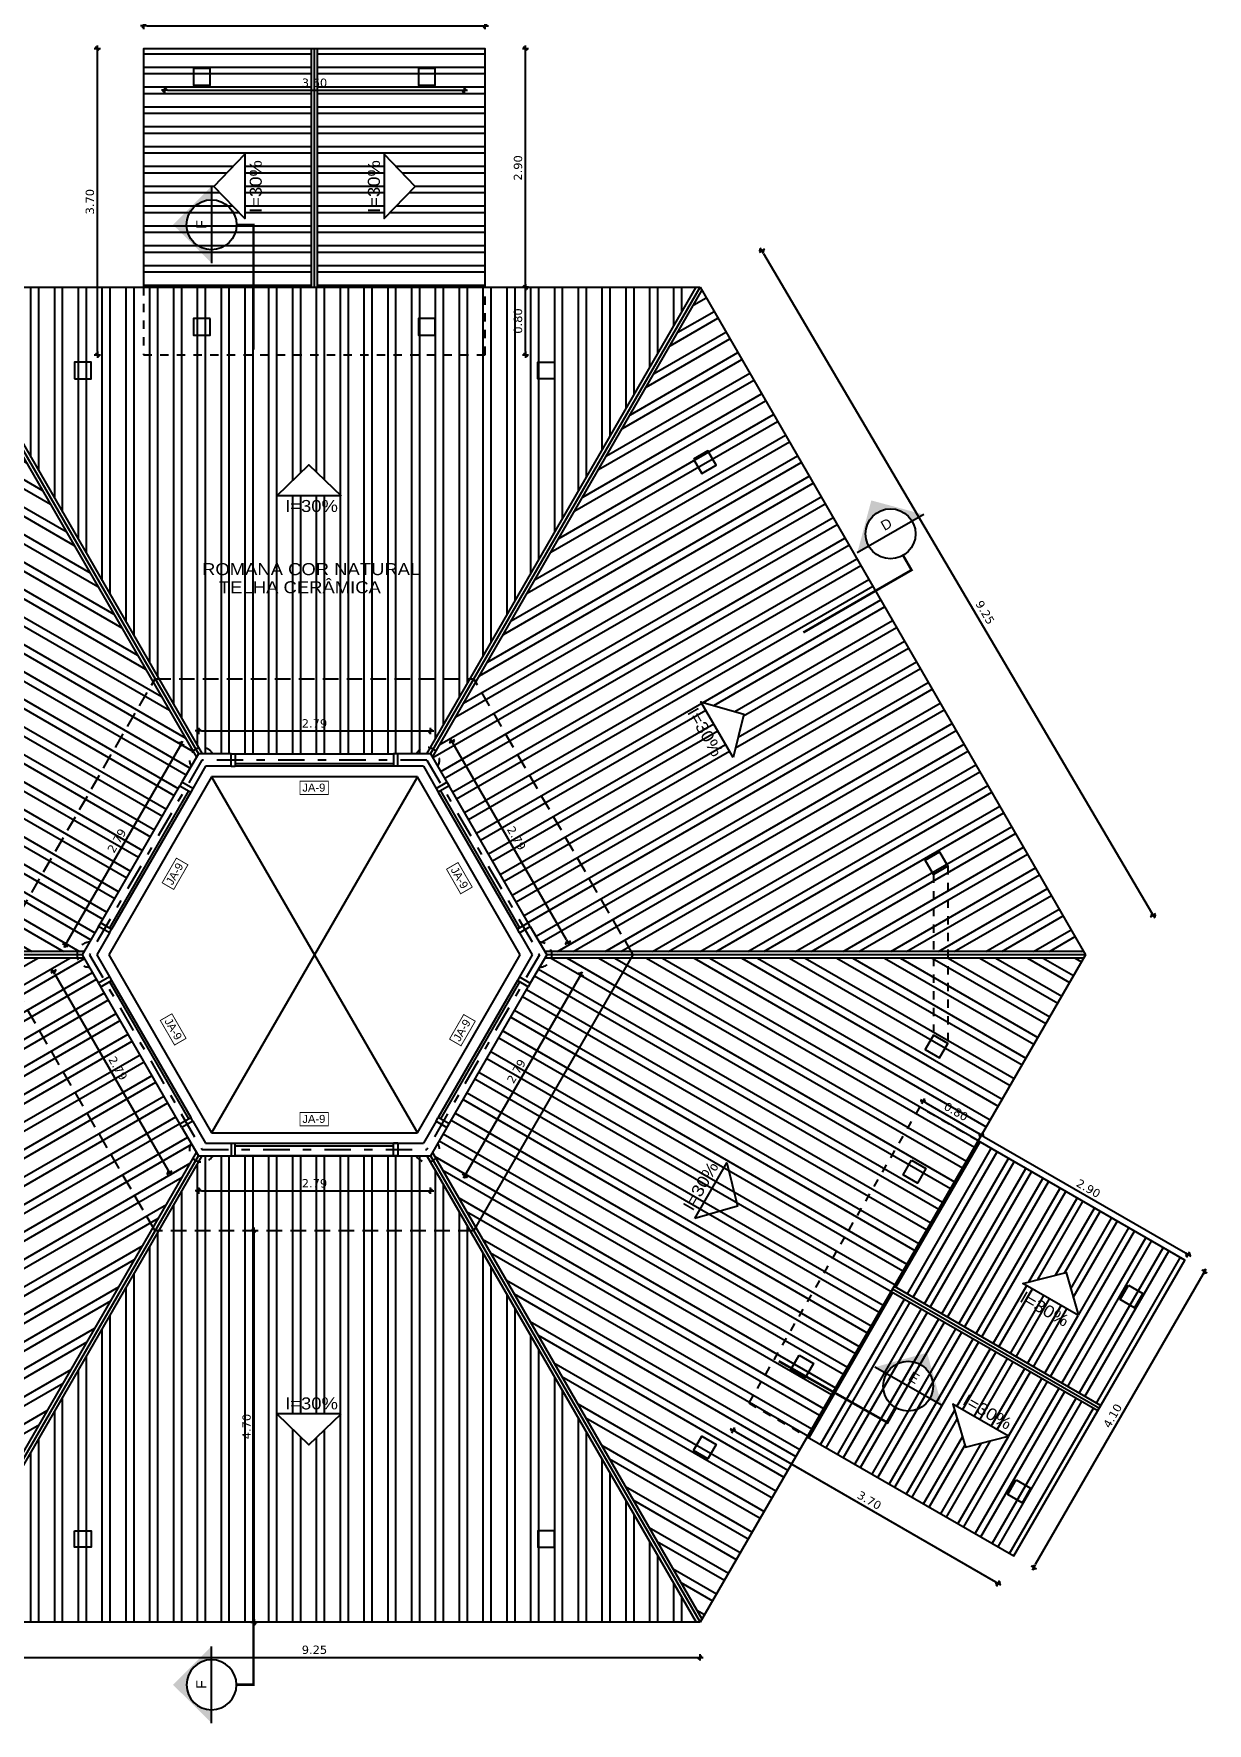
# Model space of a CAD drawing. Extents: x -81 to 144, y 107 to 212.
# Drawn here: x 9.61 to 23.69, y 121.24 to 141.52 of the extents above; entities that cross this region are included whole.
import ezdxf

# ---------------------------------------------------------------- set-up
doc = ezdxf.new("R2010")
doc.units = 0
doc.header["$LTSCALE"] = 0.005
doc.header["$PDMODE"] = 3
doc.linetypes.add('DASHDOT', pattern=[25.4, 12.7, -6.35, 0, -6.35])
doc.linetypes.add('TRACEJADO_G', pattern=[0.375, 0.25, -0.125])
doc.layers.get('0').update_dxf_attribs({"linetype": 'CONTINUOUS'})
doc.layers.get('DEFPOINTS').update_dxf_attribs({"linetype": 'CONTINUOUS'})
for name, color, linetype in [('01', 1, 'CONTINUOUS'), ('02', 2, 'CONTINUOUS'), ('A-COB', 3, 'CONTINUOUS'), ('A-CONST', 2, 'DASHDOT'), ('A-COTAS', 1, 'CONTINUOUS'), ('A-EQUIP', 7, 'CONTINUOUS'), ('A-JANEL', 3, 'CONTINUOUS'), ('A-PAREDE', 5, 'CONTINUOUS'), ('A-PILAR', 6, 'CONTINUOUS'), ('A-PILAR_EIXO', 5, 'DASHDOT'), ('A-PISOS-CTEL', 2, 'TRACEJADO_G'), ('A-PISOS-NIVEL', 1, 'CONTINUOUS'), ('A-REVESTIMENTO', 8, 'CONTINUOUS'), ('ARQ-CTA-1_075', 1, 'CONTINUOUS'), ('ARQ-SMB-1_100', 1, 'CONTINUOUS'), ('ARQ-TXT-1_075', 2, 'CONTINUOUS'), ('ARQ-TXT-1_100', 2, 'CONTINUOUS')]:
    doc.layers.add(name, color=color, linetype=linetype)
doc.styles.add('ESC-50-A20', font='arial.ttf', dxfattribs={"height": 0.1})
doc.styles.add('FNDE Text Cota 0075', font='verdana.ttf', dxfattribs={"height": 0.1})
doc.dimstyles.new('FNDE 1-075', dxfattribs={"dimscale": 2.5, "dimtxt": 0.1, "dimasz": 0.015, "dimexe": 0.15, "dimexo": 0.15, "dimgap": 0.015, "dimtad": 1, "dimzin": 4, "dimdsep": 46, "dimtxsty": 'FNDE Text Cota 0075', "dimblk": 'tic', "dimcen": 0.025, "dimdle": 0.15, "dimse1": 1, "dimse2": 1, "dimclrd": 251, "dimclre": 251, "dimclrt": 256, "dimaunit": 1, "dimadec": 3, "dimazin": 0, "dimtfac": 1, "dimtix": 1, "dimtmove": 2, "dimatfit": 3, "dimldrblk": 'DOTSMALL', "dimfxl": 0.15, "dimtvp": 1, "dimtolj": 1, "dimtzin": 0, "dimarcsym": 0})
pattern_1 = [(90, (79.01168, -111.31654), (-0.28575, 6e-17), []), (90, (79.10693, -111.2213), (-0.28575, 6e-17), [])]
pattern_2 = [(210, (79.01168, -111.31654), (0.142875, -0.24746676), []), (210, (78.88157, -111.28168), (0.142875, -0.24746676), [])]
pattern_3 = [(150, (84.715, 34.55552), (-0.142875, -0.24746676), []), (150, (84.68013, 34.68563), (-0.142875, -0.24746676), [])]

# ---------------------------------------------------------------- blocks, each defined once
blk = doc.blocks.new('tic')
at = {"color": 251}
for p, q in [((-1, 0), (1, 0)), ((0, -1), (0, 1))]:
    blk.add_line(p, q, dxfattribs=at)
blk.add_line((-0.6, -0.6), (0.6, 0.6))
blk = doc.blocks.new('*D16')
at = {"layer": 'ARQ-CTA-1_075', "color": 251, "linetype": 'Continuous', "lineweight": -2, "transparency": 16777216}
blk.add_line((11.623, 133.152), (14.334, 133.152), dxfattribs=at)
at = {"layer": 'DEFPOINTS', "color": 0, "linetype": 'Continuous', "transparency": 16777216}
for p in [(14.372, 133.152), (11.585, 132.878), (14.372, 132.878)]:
    blk.add_point(p, dxfattribs=at)
at = {"layer": 'ARQ-CTA-1_075', "color": 251, "linetype": 'Continuous', "lineweight": -2, "transparency": 16777216, "xscale": 0.0375, "yscale": 0.0375, "zscale": 0.0375, "rotation": 180}
blk.add_blockref('tic', (11.585, 133.152), dxfattribs=at)
at = {"layer": 'ARQ-CTA-1_075', "color": 251, "linetype": 'Continuous', "lineweight": -2, "transparency": 16777216, "xscale": 0.0375, "yscale": 0.0375, "zscale": 0.0375}
blk.add_blockref('tic', (14.372, 133.152), dxfattribs=at)
at = {"layer": 'ARQ-CTA-1_075', "linetype": 'Continuous', "transparency": 16777216, "insert": (12.978, 133.242), "char_height": 0.1, "attachment_point": 5, "style": 'FNDE Text Cota 0075'}
blk.add_mtext('\\A1;2.79', dxfattribs=at)
blk = doc.blocks.new('_DotSmall')
at = {"color": 0, "linetype": 'ByBlock', "const_width": 0.5}
blk.add_lwpolyline([(-0.0625, 0, 1), (0.0625, 0, 1)], format="xyb", close=True, dxfattribs=at)
blk = doc.blocks.new('*D17')
at = {"layer": 'ARQ-CTA-1_075', "color": 251, "linetype": 'Continuous', "lineweight": -2, "transparency": 16777216}
blk.add_line((11.361, 132.964), (10.006, 130.615), dxfattribs=at)
at = {"layer": 'DEFPOINTS', "color": 0, "linetype": 'Continuous', "transparency": 16777216}
for p in [(11.585, 132.878), (9.987, 130.583), (10.192, 130.465)]:
    blk.add_point(p, dxfattribs=at)
at = {"layer": 'ARQ-CTA-1_075', "color": 251, "linetype": 'Continuous', "lineweight": -2, "transparency": 16777216, "xscale": 0.0375, "yscale": 0.0375, "zscale": 0.0375}
for p, rotation in [((11.38, 132.996), 60.00000000000043), ((9.987, 130.583), 240.0000000000005)]:
    blk.add_blockref('tic', p, dxfattribs=dict(at, rotation=rotation))
at = {"layer": 'ARQ-CTA-1_075', "linetype": 'Continuous', "transparency": 16777216, "insert": (10.606, 131.834), "char_height": 0.1, "attachment_point": 5, "rotation": 60, "style": 'FNDE Text Cota 0075'}
blk.add_mtext('\\A1;2.79', dxfattribs=at)
blk = doc.blocks.new('*D18')
at = {"layer": 'ARQ-CTA-1_075', "color": 251, "linetype": 'Continuous', "lineweight": -2, "transparency": 16777216}
blk.add_line((9.863, 130.232), (11.219, 127.883), dxfattribs=at)
at = {"layer": 'DEFPOINTS', "color": 0, "linetype": 'Continuous', "transparency": 16777216}
for p in [(10.192, 130.465), (11.585, 128.051), (11.238, 127.851)]:
    blk.add_point(p, dxfattribs=at)
at = {"layer": 'ARQ-CTA-1_075', "color": 251, "linetype": 'Continuous', "lineweight": -2, "transparency": 16777216, "xscale": 0.0375, "yscale": 0.0375, "zscale": 0.0375}
for p, rotation in [((9.845, 130.264), 119.9999999999997), ((11.238, 127.851), 299.9999999999997)]:
    blk.add_blockref('tic', p, dxfattribs=dict(at, rotation=rotation))
at = {"layer": 'ARQ-CTA-1_075', "linetype": 'Continuous', "transparency": 16777216, "insert": (10.619, 129.102), "char_height": 0.1, "attachment_point": 5, "rotation": 300, "style": 'FNDE Text Cota 0075'}
blk.add_mtext('\\A1;2.79', dxfattribs=at)
blk = doc.blocks.new('*D19')
at = {"layer": 'ARQ-CTA-1_075', "color": 251, "linetype": 'Continuous', "lineweight": -2, "transparency": 16777216}
blk.add_line((11.623, 127.631), (14.334, 127.631), dxfattribs=at)
at = {"layer": 'DEFPOINTS', "color": 0, "linetype": 'Continuous', "transparency": 16777216}
for p in [(11.585, 128.051), (14.372, 128.051), (14.372, 127.631)]:
    blk.add_point(p, dxfattribs=at)
at = {"layer": 'ARQ-CTA-1_075', "color": 251, "linetype": 'Continuous', "lineweight": -2, "transparency": 16777216, "xscale": 0.0375, "yscale": 0.0375, "zscale": 0.0375, "rotation": 180}
blk.add_blockref('tic', (11.585, 127.631), dxfattribs=at)
at = {"layer": 'ARQ-CTA-1_075', "color": 251, "linetype": 'Continuous', "lineweight": -2, "transparency": 16777216, "xscale": 0.0375, "yscale": 0.0375, "zscale": 0.0375}
blk.add_blockref('tic', (14.372, 127.631), dxfattribs=at)
at = {"layer": 'ARQ-CTA-1_075', "linetype": 'Continuous', "transparency": 16777216, "insert": (12.978, 127.72), "char_height": 0.1, "attachment_point": 5, "style": 'FNDE Text Cota 0075'}
blk.add_mtext('\\A1;2.79', dxfattribs=at)
blk = doc.blocks.new('*D20')
at = {"layer": 'ARQ-CTA-1_075', "color": 251, "linetype": 'Continuous', "lineweight": -2, "transparency": 16777216}
blk.add_line((14.801, 127.847), (16.157, 130.195), dxfattribs=at)
at = {"layer": 'DEFPOINTS', "color": 0, "linetype": 'Continuous', "transparency": 16777216}
for p in [(15.765, 130.465), (16.176, 130.227), (14.372, 128.051)]:
    blk.add_point(p, dxfattribs=at)
at = {"layer": 'ARQ-CTA-1_075', "color": 251, "linetype": 'Continuous', "lineweight": -2, "transparency": 16777216, "xscale": 0.0375, "yscale": 0.0375, "zscale": 0.0375}
for p, rotation in [((16.176, 130.227), 60.00000000000087), ((14.782, 127.814), 240.0000000000009)]:
    blk.add_blockref('tic', p, dxfattribs=dict(at, rotation=rotation))
at = {"layer": 'ARQ-CTA-1_075', "linetype": 'Continuous', "transparency": 16777216, "insert": (15.401, 129.066), "char_height": 0.1, "attachment_point": 5, "rotation": 60, "style": 'FNDE Text Cota 0075'}
blk.add_mtext('\\A1;2.79', dxfattribs=at)
blk = doc.blocks.new('*D21')
at = {"layer": 'ARQ-CTA-1_075', "color": 251, "linetype": 'Continuous', "lineweight": -2, "transparency": 16777216}
blk.add_line((16.003, 130.645), (14.647, 132.993), dxfattribs=at)
at = {"layer": 'DEFPOINTS', "color": 0, "linetype": 'Continuous', "transparency": 16777216}
for p in [(14.372, 132.878), (14.628, 133.026), (15.765, 130.465)]:
    blk.add_point(p, dxfattribs=at)
at = {"layer": 'ARQ-CTA-1_075', "color": 251, "linetype": 'Continuous', "lineweight": -2, "transparency": 16777216, "xscale": 0.0375, "yscale": 0.0375, "zscale": 0.0375}
for p, rotation in [((14.628, 133.026), 120), ((16.021, 130.612), 300.0000000000001)]:
    blk.add_blockref('tic', p, dxfattribs=dict(at, rotation=rotation))
at = {"layer": 'ARQ-CTA-1_075', "linetype": 'Continuous', "transparency": 16777216, "insert": (15.402, 131.864), "char_height": 0.1, "attachment_point": 5, "rotation": 300, "style": 'FNDE Text Cota 0075'}
blk.add_mtext('\\A1;2.79', dxfattribs=at)
blk = doc.blocks.new('*D59')
at = {"layer": 'ARQ-CTA-1_075', "color": 251, "linetype": 'Continuous', "lineweight": -2, "transparency": 16777216}
blk.add_line((18.366, 138.883), (23.024, 130.973), dxfattribs=at)
at = {"layer": 'DEFPOINTS', "color": 0, "linetype": 'Continuous', "transparency": 16777216}
for p in [(17.606, 138.479), (23.043, 130.941), (22.302, 130.505)]:
    blk.add_point(p, dxfattribs=at)
at = {"layer": 'ARQ-CTA-1_075', "color": 251, "linetype": 'Continuous', "lineweight": -2, "transparency": 16777216, "xscale": 0.0375, "yscale": 0.0375, "zscale": 0.0375}
for p, rotation in [((18.347, 138.916), 120.4952670460356), ((23.043, 130.941), 300.4952670460356)]:
    blk.add_blockref('tic', p, dxfattribs=dict(at, rotation=rotation))
at = {"layer": 'ARQ-CTA-1_075', "linetype": 'Continuous', "transparency": 16777216, "insert": (21.026, 134.575), "char_height": 0.1, "attachment_point": 5, "rotation": 300.4953, "style": 'FNDE Text Cota 0075'}
blk.add_mtext('\\A1;9.25', dxfattribs=at)
blk = doc.blocks.new('*D60')
at = {"layer": 'ARQ-CTA-1_075', "color": 251, "linetype": 'Continuous', "lineweight": -2, "transparency": 16777216}
blk.add_line((12.253, 122.487), (12.253, 127.114), dxfattribs=at)
at = {"layer": 'DEFPOINTS', "color": 0, "linetype": 'Continuous', "transparency": 16777216}
for p in [(12.253, 127.151), (12.978, 127.151), (12.978, 122.45)]:
    blk.add_point(p, dxfattribs=at)
at = {"layer": 'ARQ-CTA-1_075', "color": 251, "linetype": 'Continuous', "lineweight": -2, "transparency": 16777216, "xscale": 0.0375, "yscale": 0.0375, "zscale": 0.0375}
for p, rotation in [((12.253, 127.151), 90), ((12.253, 122.45), 270)]:
    blk.add_blockref('tic', p, dxfattribs=dict(at, rotation=rotation))
at = {"layer": 'ARQ-CTA-1_075', "linetype": 'Continuous', "transparency": 16777216, "insert": (12.164, 124.8), "char_height": 0.1, "attachment_point": 5, "rotation": 90, "style": 'FNDE Text Cota 0075'}
blk.add_mtext('\\A1;4.70', dxfattribs=at)
blk = doc.blocks.new('FNDE-Ind Corte-1_100')
blk.add_hatch(color=251).paths.add_polyline_path([(241.999, -2.386), (242.214, -2.386, -1), (243.014, -2.386), (243.229, -2.386), (242.614, -1.77)])
at = {"color": 251, "linetype": 'Continuous'}
blk.add_line((243.229, -2.386), (241.999, -2.386), dxfattribs=at)
blk.add_circle((242.614, -2.386), 0.4, dxfattribs=at)
blk = doc.blocks.new('*D56')
at = {"layer": 'ARQ-CTA-1_075', "color": 251, "linetype": 'Continuous', "lineweight": -2, "transparency": 16777216}
blk.add_line((8.389, 122.029), (17.568, 122.029), dxfattribs=at)
at = {"layer": 'DEFPOINTS', "color": 0, "linetype": 'Continuous', "transparency": 16777216}
for p in [(8.351, 122.45), (17.606, 122.45), (17.606, 122.029)]:
    blk.add_point(p, dxfattribs=at)
at = {"layer": 'ARQ-CTA-1_075', "color": 251, "linetype": 'Continuous', "lineweight": -2, "transparency": 16777216, "xscale": 0.0375, "yscale": 0.0375, "zscale": 0.0375, "rotation": 180}
blk.add_blockref('tic', (8.351, 122.029), dxfattribs=at)
at = {"layer": 'ARQ-CTA-1_075', "color": 251, "linetype": 'Continuous', "lineweight": -2, "transparency": 16777216, "xscale": 0.0375, "yscale": 0.0375, "zscale": 0.0375}
blk.add_blockref('tic', (17.606, 122.029), dxfattribs=at)
at = {"layer": 'ARQ-CTA-1_075', "linetype": 'Continuous', "transparency": 16777216, "insert": (12.978, 122.119), "char_height": 0.1, "attachment_point": 5, "style": 'FNDE Text Cota 0075'}
blk.add_mtext('\\A1;9.25', dxfattribs=at)
blk = doc.blocks.new('*D57')
at = {"layer": 'ARQ-CTA-1_075', "color": 251, "linetype": 'Continuous', "lineweight": -2, "transparency": 16777216}
blk.add_line((11.216, 140.845), (14.741, 140.845), dxfattribs=at)
at = {"layer": 'DEFPOINTS', "color": 0, "linetype": 'Continuous', "transparency": 16777216}
for p in [(14.778, 140.845), (11.178, 140.529), (14.778, 140.529)]:
    blk.add_point(p, dxfattribs=at)
at = {"layer": 'ARQ-CTA-1_075', "color": 251, "linetype": 'Continuous', "lineweight": -2, "transparency": 16777216, "xscale": 0.0375, "yscale": 0.0375, "zscale": 0.0375, "rotation": 180}
blk.add_blockref('tic', (11.178, 140.845), dxfattribs=at)
at = {"layer": 'ARQ-CTA-1_075', "color": 251, "linetype": 'Continuous', "lineweight": -2, "transparency": 16777216, "xscale": 0.0375, "yscale": 0.0375, "zscale": 0.0375}
blk.add_blockref('tic', (14.778, 140.845), dxfattribs=at)
at = {"layer": 'ARQ-CTA-1_075', "linetype": 'Continuous', "transparency": 16777216, "insert": (12.978, 140.934), "char_height": 0.1, "attachment_point": 5, "style": 'FNDE Text Cota 0075'}
blk.add_mtext('\\A1;3.60', dxfattribs=at)
blk = doc.blocks.new('*D61')
at = {"layer": 'ARQ-CTA-1_075', "color": 251, "linetype": 'Continuous', "lineweight": -2, "transparency": 16777216}
blk.add_line((10.966, 141.617), (14.991, 141.617), dxfattribs=at)
at = {"layer": 'DEFPOINTS', "color": 0, "linetype": 'Continuous', "transparency": 16777216}
for p in [(15.028, 141.617), (10.928, 141.302), (15.028, 141.302)]:
    blk.add_point(p, dxfattribs=at)
at = {"layer": 'ARQ-CTA-1_075', "color": 251, "linetype": 'Continuous', "lineweight": -2, "transparency": 16777216, "xscale": 0.0375, "yscale": 0.0375, "zscale": 0.0375, "rotation": 180}
blk.add_blockref('tic', (10.928, 141.617), dxfattribs=at)
at = {"layer": 'ARQ-CTA-1_075', "color": 251, "linetype": 'Continuous', "lineweight": -2, "transparency": 16777216, "xscale": 0.0375, "yscale": 0.0375, "zscale": 0.0375}
blk.add_blockref('tic', (15.028, 141.617), dxfattribs=at)
at = {"layer": 'ARQ-CTA-1_075', "linetype": 'Continuous', "transparency": 16777216, "insert": (12.978, 141.707), "char_height": 0.1, "attachment_point": 5, "style": 'FNDE Text Cota 0075'}
blk.add_mtext('\\A1;4.10', dxfattribs=at)
blk = doc.blocks.new('*D62')
at = {"layer": 'ARQ-CTA-1_075', "color": 251, "linetype": 'Continuous', "lineweight": -2, "transparency": 16777216}
blk.add_line((23.641, 126.627), (21.628, 123.142), dxfattribs=at)
at = {"layer": 'DEFPOINTS', "color": 0, "linetype": 'Continuous', "transparency": 16777216}
for p in [(23.386, 126.818), (21.336, 123.267), (21.61, 123.109)]:
    blk.add_point(p, dxfattribs=at)
at = {"layer": 'ARQ-CTA-1_075', "color": 251, "linetype": 'Continuous', "lineweight": -2, "transparency": 16777216, "xscale": 0.0375, "yscale": 0.0375, "zscale": 0.0375}
for p, rotation in [((23.66, 126.66), 59.99999999999955), ((21.61, 123.109), 239.9999999999995)]:
    blk.add_blockref('tic', p, dxfattribs=dict(at, rotation=rotation))
at = {"layer": 'ARQ-CTA-1_075', "linetype": 'Continuous', "transparency": 16777216, "insert": (22.557, 124.929), "char_height": 0.1, "attachment_point": 5, "rotation": 60, "style": 'FNDE Text Cota 0075'}
blk.add_mtext('\\A1;4.10', dxfattribs=at)
blk = doc.blocks.new('*D64')
at = {"layer": 'ARQ-CTA-1_075', "color": 251, "linetype": 'Continuous', "lineweight": -2, "transparency": 16777216}
blk.add_line((15.511, 137.707), (15.511, 138.442), dxfattribs=at)
at = {"layer": 'DEFPOINTS', "color": 0, "linetype": 'Continuous', "transparency": 16777216}
for p in [(15.028, 138.479), (15.511, 138.479), (15.028, 137.669)]:
    blk.add_point(p, dxfattribs=at)
at = {"layer": 'ARQ-CTA-1_075', "color": 251, "linetype": 'Continuous', "lineweight": -2, "transparency": 16777216, "xscale": 0.0375, "yscale": 0.0375, "zscale": 0.0375}
for p, rotation in [((15.511, 138.479), 90), ((15.511, 137.669), 270)]:
    blk.add_blockref('tic', p, dxfattribs=dict(at, rotation=rotation))
at = {"layer": 'ARQ-CTA-1_075', "linetype": 'Continuous', "transparency": 16777216, "insert": (15.421, 138.074), "char_height": 0.1, "attachment_point": 5, "rotation": 90, "style": 'FNDE Text Cota 0075'}
blk.add_mtext('\\A1;0.80', dxfattribs=at)
blk = doc.blocks.new('*D65')
at = {"layer": 'ARQ-CTA-1_075', "color": 251, "linetype": 'Continuous', "lineweight": -2, "transparency": 16777216}
blk.add_line((15.511, 138.517), (15.511, 141.307), dxfattribs=at)
at = {"layer": 'DEFPOINTS', "color": 0, "linetype": 'Continuous', "transparency": 16777216}
for p in [(15.028, 141.344), (15.511, 141.344), (15.028, 138.479)]:
    blk.add_point(p, dxfattribs=at)
at = {"layer": 'ARQ-CTA-1_075', "color": 251, "linetype": 'Continuous', "lineweight": -2, "transparency": 16777216, "xscale": 0.0375, "yscale": 0.0375, "zscale": 0.0375}
for p, rotation in [((15.511, 141.344), 90), ((15.511, 138.479), 270)]:
    blk.add_blockref('tic', p, dxfattribs=dict(at, rotation=rotation))
at = {"layer": 'ARQ-CTA-1_075', "linetype": 'Continuous', "transparency": 16777216, "insert": (15.421, 139.912), "char_height": 0.1, "attachment_point": 5, "rotation": 90, "style": 'FNDE Text Cota 0075'}
blk.add_mtext('\\A1;2.90', dxfattribs=at)
blk = doc.blocks.new('*D66')
at = {"layer": 'ARQ-CTA-1_075', "color": 251, "linetype": 'Continuous', "lineweight": -2, "transparency": 16777216}
blk.add_line((10.373, 137.707), (10.373, 141.307), dxfattribs=at)
at = {"layer": 'DEFPOINTS', "color": 0, "linetype": 'Continuous', "transparency": 16777216}
for p in [(10.373, 141.344), (10.928, 141.344), (10.928, 137.669)]:
    blk.add_point(p, dxfattribs=at)
at = {"layer": 'ARQ-CTA-1_075', "color": 251, "linetype": 'Continuous', "lineweight": -2, "transparency": 16777216, "xscale": 0.0375, "yscale": 0.0375, "zscale": 0.0375}
for p, rotation in [((10.373, 141.344), 90), ((10.373, 137.669), 270)]:
    blk.add_blockref('tic', p, dxfattribs=dict(at, rotation=rotation))
at = {"layer": 'ARQ-CTA-1_075', "linetype": 'Continuous', "transparency": 16777216, "insert": (10.283, 139.507), "char_height": 0.1, "attachment_point": 5, "rotation": 90, "style": 'FNDE Text Cota 0075'}
blk.add_mtext('\\A1;3.70', dxfattribs=at)
blk = doc.blocks.new('*D67')
at = {"layer": 'ARQ-CTA-1_075', "color": 251, "linetype": 'Continuous', "lineweight": -2, "transparency": 16777216}
blk.add_line((20.315, 128.687), (20.951, 128.32), dxfattribs=at)
at = {"layer": 'DEFPOINTS', "color": 0, "linetype": 'Continuous', "transparency": 16777216}
for p in [(20.24, 128.634), (20.942, 128.229), (20.984, 128.301)]:
    blk.add_point(p, dxfattribs=at)
at = {"layer": 'ARQ-CTA-1_075', "color": 251, "linetype": 'Continuous', "lineweight": -2, "transparency": 16777216, "xscale": 0.0375, "yscale": 0.0375, "zscale": 0.0375}
for p, rotation in [((20.282, 128.706), 149.9999999999962), ((20.984, 128.301), 329.9999999999962)]:
    blk.add_blockref('tic', p, dxfattribs=dict(at, rotation=rotation))
at = {"layer": 'ARQ-CTA-1_075', "linetype": 'Continuous', "transparency": 16777216, "insert": (20.678, 128.581), "char_height": 0.1, "attachment_point": 5, "rotation": 330, "style": 'FNDE Text Cota 0075'}
blk.add_mtext('\\A1;0.80', dxfattribs=at)
blk = doc.blocks.new('*D68')
at = {"layer": 'ARQ-CTA-1_075', "color": 251, "linetype": 'Continuous', "lineweight": -2, "transparency": 16777216}
blk.add_line((21.015, 128.279), (23.431, 126.884), dxfattribs=at)
at = {"layer": 'DEFPOINTS', "color": 0, "linetype": 'Continuous', "transparency": 16777216}
for p in [(20.942, 128.229), (23.423, 126.796), (23.463, 126.866)]:
    blk.add_point(p, dxfattribs=at)
at = {"layer": 'ARQ-CTA-1_075', "color": 251, "linetype": 'Continuous', "lineweight": -2, "transparency": 16777216, "xscale": 0.0375, "yscale": 0.0375, "zscale": 0.0375}
for p, rotation in [((20.982, 128.298), 149.999999999999), ((23.463, 126.866), 329.999999999999)]:
    blk.add_blockref('tic', p, dxfattribs=dict(at, rotation=rotation))
at = {"layer": 'ARQ-CTA-1_075', "linetype": 'Continuous', "transparency": 16777216, "insert": (22.267, 127.659), "char_height": 0.1, "attachment_point": 5, "rotation": 330, "style": 'FNDE Text Cota 0075'}
blk.add_mtext('\\A1;2.90', dxfattribs=at)
blk = doc.blocks.new('*D69')
at = {"layer": 'ARQ-CTA-1_075', "color": 251, "linetype": 'Continuous', "lineweight": -2, "transparency": 16777216}
blk.add_line((18.034, 124.737), (21.151, 122.937), dxfattribs=at)
at = {"layer": 'DEFPOINTS', "color": 0, "linetype": 'Continuous', "transparency": 16777216}
for p in [(18.19, 125.083), (21.373, 123.246), (21.184, 122.918)]:
    blk.add_point(p, dxfattribs=at)
at = {"layer": 'ARQ-CTA-1_075', "color": 251, "linetype": 'Continuous', "lineweight": -2, "transparency": 16777216, "xscale": 0.0375, "yscale": 0.0375, "zscale": 0.0375}
for p, rotation in [((18.001, 124.755), 149.9999999999991), ((21.184, 122.918), 329.9999999999991)]:
    blk.add_blockref('tic', p, dxfattribs=dict(at, rotation=rotation))
at = {"layer": 'ARQ-CTA-1_075', "linetype": 'Continuous', "transparency": 16777216, "insert": (19.637, 123.914), "char_height": 0.1, "attachment_point": 5, "rotation": 330, "style": 'FNDE Text Cota 0075'}
blk.add_mtext('\\A1;3.70', dxfattribs=at)

msp = doc.modelspace()

# ---------------------------------------------------------------- hatches: boundary and pattern name
at = {"layer": '01'}
h = msp.add_hatch(dxfattribs=at)
h.set_pattern_fill('ANSI32', color=256, scale=0.03, angle=105)
h.set_pattern_definition(pattern_3)
h.paths.add_polyline_path([(3.747, 130.505), (10.215, 130.505), (11.562, 132.838), (8.328, 138.439)])
h = msp.add_hatch(dxfattribs=at)
h.set_pattern_fill('ANSI32', color=256, scale=0.03, angle=45)
h.set_pattern_definition(pattern_1)
h.paths.add_polyline_path([(8.397, 138.479), (11.631, 132.878), (14.325, 132.878), (17.56, 138.479)])
h.paths.add_polyline_path([(12.912, 136.348), (13.297, 135.976), (12.526, 135.976)], flags=16)
h = msp.add_hatch(dxfattribs=at)
h.set_pattern_fill('ANSI32', color=256, scale=0.03, angle=165)
h.set_pattern_definition(pattern_2)
h.paths.add_polyline_path([(15.742, 130.505), (14.395, 132.838), (17.629, 138.439), (22.21, 130.505)])
h.paths.add_polyline_path([(18.132, 133.354), (18.003, 132.834), (17.617, 133.502)], flags=16)
h = msp.add_hatch(dxfattribs=at)
h.set_pattern_fill('ANSI32', color=256, scale=0.03, angle=165)
h.set_pattern_definition(pattern_2)
h.paths.add_polyline_path([(11.562, 128.091), (10.215, 130.425), (3.747, 130.425), (8.328, 122.49)])
h.paths.add_polyline_path([(7.9, 127.446), (8.028, 127.966), (8.414, 127.298)], flags=16)
h = msp.add_hatch(dxfattribs=at)
h.set_pattern_fill('ANSI32', color=256, scale=0.03, angle=105)
h.set_pattern_definition(pattern_3)
h.paths.add_polyline_path([(17.629, 122.49), (14.395, 128.091), (15.742, 130.425), (22.21, 130.425)])
h = msp.add_hatch(dxfattribs=at)
h.set_pattern_fill('ANSI32', color=256, scale=0.03, angle=45)
h.set_pattern_definition(pattern_1)
h.paths.add_polyline_path([(8.397, 122.45), (11.631, 128.051), (14.325, 128.051), (17.56, 122.45)])
h.paths.add_polyline_path([(12.526, 124.953), (13.297, 124.953), (12.912, 124.581)], flags=16)
at = {"layer": 'A-REVESTIMENTO'}
h = msp.add_hatch(dxfattribs=at)
h.set_pattern_fill('ANSI32', color=256, scale=0.025, angle=135)
h.set_pattern_definition([(180, (116.8134, 73.89284), (-4e-17, -0.238125), []), (180, (116.73402, 73.97221), (-4e-17, -0.238125), [])])
h.paths.add_polyline_path([(12.141, 139.305), (11.77, 139.691), (12.141, 140.077)], flags=16)
h.paths.add_polyline_path([(10.928, 138.479), (12.943, 138.479), (12.943, 141.344), (10.928, 141.344)])
h = msp.add_hatch(dxfattribs=at)
h.set_pattern_fill('ANSI32', color=256, scale=0.025, angle=135)
h.set_pattern_definition([(180, (118.6484, 73.89284), (-4e-17, -0.238125), []), (180, (118.56902, 73.97221), (-4e-17, -0.238125), [])])
h.paths.add_polyline_path([(13.816, 139.305), (13.816, 140.077), (14.187, 139.691)], flags=16)
h.paths.add_polyline_path([(13.013, 138.479), (15.028, 138.479), (15.028, 141.344), (13.013, 141.344)])
h = msp.add_hatch(dxfattribs=at)
h.set_pattern_fill('ANSI32', color=256, scale=0.025, angle=15)
h.set_pattern_definition([(60, (-87.93398, 68.82291), (-0.2062223, 0.1190625), []), (60, (-87.82555, 68.85197), (-0.2062223, 0.1190625), [])])
h.paths.add_polyline_path([(21.479, 126.519), (21.998, 126.648), (22.147, 126.133)], flags=16)
h.paths.add_polyline_path([(20.942, 128.229), (19.935, 126.484), (22.415, 125.051), (23.423, 126.796)])
h = msp.add_hatch(dxfattribs=at)
h.set_pattern_fill('ANSI32', color=256, scale=0.025, angle=15)
h.set_pattern_definition([(60, (-88.85148, 67.23376), (-0.2062223, 0.1190625), []), (60, (-88.74305, 67.2628), (-0.2062223, 0.1190625), [])])
h.paths.add_polyline_path([(20.641, 125.069), (21.309, 124.683), (20.79, 124.554)], flags=16)
h.paths.add_polyline_path([(19.9, 126.423), (18.892, 124.678), (21.373, 123.246), (22.38, 124.991)])

# ---------------------------------------------------------------- linework, layer by layer
at = {"layer": '01'}
for points in [[(12.141, 140.077), (12.141, 139.305), (11.77, 139.691)], [(13.816, 140.077), (13.816, 139.305), (14.187, 139.691)], [(22.147, 126.133), (21.479, 126.519), (21.998, 126.648)], [(21.309, 124.683), (20.641, 125.069), (20.79, 124.554)]]:
    msp.add_lwpolyline(points, close=True, dxfattribs=at)
at = {"layer": '02'}
for points in [[(13.297, 135.976), (12.526, 135.976), (12.912, 136.348)], [(18.003, 132.834), (17.617, 133.502), (18.132, 133.354)], [(17.543, 127.298), (17.929, 127.966), (18.057, 127.446)], [(13.297, 124.953), (12.526, 124.953), (12.912, 124.581)]]:
    msp.add_lwpolyline(points, close=True, dxfattribs=at)
at = {"layer": 'A-COB'}
msp.add_line((14.891, 127.151), (16.804, 130.465), dxfattribs=at)
at = {"layer": 'A-CONST'}
for p, q in [((20.58, 131.528), (20.58, 129.401)), ((20.407, 131.428), (20.407, 129.501))]:
    msp.add_line(p, q, dxfattribs=at)
for points in [[(10.928, 138.479), (10.928, 137.669), (15.028, 137.669), (15.028, 138.479)], [(20.942, 128.229), (20.24, 128.634), (18.19, 125.083), (18.892, 124.678)]]:
    msp.add_lwpolyline(points, dxfattribs=at)
msp.add_lwpolyline([(15.858, 123.55), (15.658, 123.55), (15.658, 123.35), (15.858, 123.35)], close=True, dxfattribs=at)
for centre, start, end in [((11.628, 132.803), 30, 210), ((14.328, 132.803), 330, 150), ((10.278, 130.465), 90, 270), ((15.678, 130.465), 270, 90), ((11.628, 128.126), 150, 330), ((14.328, 128.126), 210, 30)]:
    msp.add_arc(centre, 0.15, start, end, dxfattribs=at)
at = {"layer": 'A-COTAS'}
for p, q in [((14.213, 132.603), (11.744, 128.326)), ((11.744, 132.603), (14.213, 128.326))]:
    msp.add_line(p, q, dxfattribs=at)
at = {"layer": 'A-EQUIP'}
for p, q in [((11.744, 132.603), (10.509, 130.465)), ((14.213, 132.603), (11.744, 132.603)), ((15.447, 130.465), (14.213, 132.603)), ((10.509, 130.465), (11.744, 128.326)), ((14.213, 128.326), (15.447, 130.465)), ((11.744, 128.326), (14.213, 128.326))]:
    msp.add_line(p, q, dxfattribs=at)
at = {"layer": 'A-JANEL'}
for p, q in [((11.978, 132.728), (11.978, 132.878)), ((11.978, 132.878), (12.028, 132.878)), ((12.028, 132.878), (12.028, 132.728)), ((13.978, 132.878), (13.928, 132.878)), ((13.928, 132.878), (13.928, 132.728)), ((13.978, 132.728), (13.978, 132.878)), ((11.978, 132.728), (12.028, 132.728)), ((13.928, 132.758), (12.028, 132.758)), ((13.928, 132.728), (12.028, 132.728)), ((13.978, 132.728), (13.928, 132.728)), ((11.388, 132.537), (11.363, 132.494)), ((11.363, 132.494), (11.493, 132.419)), ((11.518, 132.462), (11.388, 132.537)), ((11.518, 132.462), (11.493, 132.419)), ((14.438, 132.462), (14.568, 132.537)), ((14.438, 132.462), (14.463, 132.419)), ((14.593, 132.494), (14.463, 132.419)), ((14.568, 132.537), (14.593, 132.494)), ((11.467, 132.434), (10.517, 130.788)), ((11.493, 132.419), (10.543, 130.773)), ((14.463, 132.419), (15.413, 130.773)), ((14.489, 132.434), (15.439, 130.788)), ((10.388, 130.805), (10.413, 130.848)), ((10.413, 130.848), (10.543, 130.773)), ((15.543, 130.848), (15.413, 130.773)), ((15.568, 130.805), (15.543, 130.848)), ((10.518, 130.73), (10.388, 130.805)), ((10.518, 130.73), (10.543, 130.773)), ((15.438, 130.73), (15.413, 130.773)), ((15.438, 130.73), (15.568, 130.805)), ((10.518, 130.199), (10.388, 130.124)), ((10.388, 130.124), (10.413, 130.081)), ((10.413, 130.081), (10.543, 130.156)), ((10.517, 130.141), (11.467, 128.495)), ((10.518, 130.199), (10.543, 130.156)), ((10.543, 130.156), (11.493, 128.51)), ((15.413, 130.156), (14.463, 128.51)), ((15.439, 130.141), (14.489, 128.495)), ((15.438, 130.199), (15.413, 130.156)), ((15.543, 130.081), (15.413, 130.156)), ((15.438, 130.199), (15.568, 130.124)), ((15.568, 130.124), (15.543, 130.081)), ((11.363, 128.435), (11.493, 128.51)), ((11.388, 128.392), (11.363, 128.435)), ((11.518, 128.467), (11.388, 128.392)), ((11.518, 128.467), (11.493, 128.51)), ((14.438, 128.467), (14.463, 128.51)), ((14.438, 128.467), (14.568, 128.392)), ((14.593, 128.435), (14.463, 128.51)), ((14.568, 128.392), (14.593, 128.435)), ((11.978, 128.201), (11.978, 128.051)), ((11.978, 128.201), (12.028, 128.201)), ((12.028, 128.051), (12.028, 128.201)), ((12.028, 128.201), (13.928, 128.201)), ((13.928, 128.051), (13.928, 128.201)), ((13.978, 128.201), (13.928, 128.201)), ((13.978, 128.201), (13.978, 128.051)), ((11.978, 128.051), (12.028, 128.051)), ((12.028, 128.171), (13.928, 128.171)), ((13.978, 128.051), (13.928, 128.051))]:
    msp.add_line(p, q, dxfattribs=at)
at = {"layer": 'A-JANEL', "color": 1}
for p, q in [((12.028, 132.878), (13.928, 132.878)), ((10.413, 130.848), (11.363, 132.494)), ((15.543, 130.848), (14.593, 132.494)), ((11.363, 128.435), (10.413, 130.081)), ((14.593, 128.435), (15.543, 130.081)), ((13.928, 128.051), (12.028, 128.051))]:
    msp.add_line(p, q, dxfattribs=at)
at = {"layer": 'A-PAREDE'}
for p, q in [((11.585, 132.878), (11.388, 132.537)), ((11.978, 132.878), (11.585, 132.878)), ((14.372, 132.878), (13.978, 132.878)), ((14.372, 132.878), (14.568, 132.537)), ((11.672, 132.728), (11.518, 132.462)), ((11.978, 132.728), (11.672, 132.728)), ((14.285, 132.728), (13.978, 132.728)), ((14.285, 132.728), (14.438, 132.462)), ((10.388, 130.805), (10.192, 130.465)), ((10.518, 130.73), (10.365, 130.465)), ((15.438, 130.73), (15.592, 130.465)), ((15.568, 130.805), (15.765, 130.465)), ((10.192, 130.465), (10.388, 130.124)), ((10.365, 130.465), (10.518, 130.199)), ((15.592, 130.465), (15.438, 130.199)), ((15.765, 130.465), (15.568, 130.124)), ((11.518, 128.467), (11.672, 128.201)), ((14.438, 128.467), (14.285, 128.201)), ((11.388, 128.392), (11.585, 128.051)), ((11.672, 128.201), (14.285, 128.201)), ((14.568, 128.392), (14.372, 128.051)), ((11.585, 128.051), (14.372, 128.051))]:
    msp.add_line(p, q, dxfattribs=at)
at = {"layer": 'A-PILAR', "color": 4}
for points in [[(11.728, 141.105), (11.528, 141.105), (11.528, 140.905), (11.728, 140.905)], [(14.428, 141.105), (14.228, 141.105), (14.228, 140.905), (14.428, 140.905)], [(11.728, 138.105), (11.528, 138.105), (11.528, 137.905), (11.728, 137.905)], [(14.428, 138.105), (14.228, 138.105), (14.228, 137.905), (14.428, 137.905)], [(10.099, 137.379), (10.299, 137.379), (10.299, 137.579), (10.099, 137.579)], [(15.858, 137.379), (15.658, 137.379), (15.658, 137.579), (15.858, 137.579)], [(17.527, 136.416), (17.627, 136.243), (17.8, 136.343), (17.7, 136.516)], [(20.407, 131.428), (20.307, 131.601), (20.48, 131.701), (20.58, 131.528)], [(20.407, 129.501), (20.307, 129.328), (20.48, 129.228), (20.58, 129.401)], [(20.143, 127.997), (20.317, 127.897), (20.217, 127.724), (20.043, 127.824)], [(22.746, 126.497), (22.919, 126.397), (22.819, 126.224), (22.646, 126.324)], [(18.795, 125.658), (18.969, 125.558), (18.869, 125.385), (18.695, 125.485)], [(17.527, 124.513), (17.627, 124.686), (17.8, 124.586), (17.7, 124.413)], [(21.398, 124.159), (21.571, 124.059), (21.471, 123.886), (21.298, 123.986)], [(10.099, 123.55), (10.299, 123.55), (10.299, 123.35), (10.099, 123.35)], [(10.099, 123.55), (10.299, 123.55), (10.299, 123.35), (10.099, 123.35)], [(15.858, 123.55), (15.658, 123.55), (15.658, 123.35), (15.858, 123.35)]]:
    msp.add_lwpolyline(points, close=True, dxfattribs=at)
at = {"layer": 'A-PILAR'}
for points in [[(10.099, 123.55), (10.299, 123.55), (10.299, 123.35), (10.099, 123.35)], [(15.858, 123.55), (15.658, 123.55), (15.658, 123.35), (15.858, 123.35)]]:
    msp.add_lwpolyline(points, close=True, dxfattribs=at)
at = {"layer": 'A-PILAR_EIXO', "color": 8, "ltscale": 5}
for p, q in [((11.628, 132.803), (10.278, 130.465)), ((14.328, 132.803), (11.628, 132.803)), ((14.328, 132.803), (15.678, 130.465)), ((10.278, 130.465), (11.628, 128.126)), ((15.678, 130.465), (14.328, 128.126)), ((11.628, 128.126), (14.328, 128.126))]:
    msp.add_line(p, q, dxfattribs=at)
at = {"layer": 'A-PISOS-CTEL', "color": 1, "linetype": 'TRACEJADO_G', "ltscale": 150}
for p, q in [((9.153, 130.465), (11.065, 133.778)), ((11.065, 133.778), (14.891, 133.778)), ((16.804, 130.465), (14.891, 133.778)), ((11.065, 127.151), (9.153, 130.465)), ((14.891, 127.151), (11.065, 127.151))]:
    msp.add_line(p, q, dxfattribs=at)
at = {"layer": 'A-PISOS-NIVEL', "color": 2}
for p, q in [((8.328, 138.439), (11.562, 132.838)), ((8.351, 138.479), (17.606, 138.479)), ((8.351, 138.479), (11.585, 132.878)), ((8.397, 138.479), (11.631, 132.878)), ((14.325, 132.878), (17.56, 138.479)), ((14.372, 132.878), (17.606, 138.479)), ((14.395, 132.838), (17.629, 138.439)), ((17.606, 138.479), (22.233, 130.465)), ((10.192, 130.465), (3.724, 130.465)), ((10.215, 130.505), (3.747, 130.505)), ((22.21, 130.505), (15.742, 130.505)), ((22.233, 130.465), (15.765, 130.465)), ((22.233, 130.465), (17.606, 122.45)), ((10.215, 130.425), (3.747, 130.425)), ((22.21, 130.425), (15.742, 130.425)), ((8.328, 122.49), (11.562, 128.091)), ((8.351, 122.45), (11.585, 128.051)), ((8.397, 122.45), (11.631, 128.051)), ((14.325, 128.051), (17.56, 122.45)), ((14.372, 128.051), (17.606, 122.45)), ((14.395, 128.091), (17.629, 122.49)), ((17.606, 122.45), (8.351, 122.45))]:
    msp.add_line(p, q, dxfattribs=at)
at = {"layer": 'A-REVESTIMENTO', "color": 2}
for p, q in [((12.943, 138.479), (12.943, 141.344)), ((12.978, 138.479), (12.978, 141.344)), ((13.013, 138.479), (13.013, 141.344)), ((19.9, 126.423), (22.38, 124.991)), ((19.917, 126.453), (22.398, 125.021)), ((19.935, 126.484), (22.415, 125.051))]:
    msp.add_line(p, q, dxfattribs=at)
for points in [[(15.028, 138.479), (15.028, 141.344), (10.928, 141.344), (10.928, 138.479)], [(18.892, 124.678), (21.373, 123.246), (23.423, 126.796), (20.942, 128.229)]]:
    msp.add_lwpolyline(points, dxfattribs=at)
at = {"layer": 'ARQ-SMB-1_100', "color": 251, "linetype": 'DASHDOT', "ltscale": 0.6}
for points in [[(12.043, 139.229, 0.03, 0.03, 0), (12.246, 139.229, 0.03, 0.03, 0), (12.246, 137.729, 0, 0, 0)], [(12.043, 139.229, 0.03, 0.03, 0), (12.246, 139.229, 0.03, 0.03, 0), (12.246, 137.729, 0, 0, 0)], [(20.042, 135.26, 0.03, 0.03, 0), (20.144, 135.084, 0.03, 0.03, 0), (18.845, 134.334, 0, 0, 0)], [(19.956, 125.024, 0.03, 0.03, 0), (19.856, 124.847, 0.03, 0.03, 0), (18.55, 125.586, 0, 0, 0)], [(12.043, 121.7, 0.03, 0.03, 0), (12.246, 121.7, 0.03, 0.03, 0), (12.246, 123.2, 0, 0, 0)]]:
    msp.add_lwpolyline(points, format="xyseb", dxfattribs=at)
at = {"layer": 'ARQ-SMB-1_100', "color": 252, "ltscale": 10, "const_width": 0.0107}
for points in [[(12.804, 132.388), (13.145, 132.388), (13.145, 132.548), (12.804, 132.548)], [(11.289, 131.249), (11.459, 131.545), (11.321, 131.625), (11.15, 131.329)], [(14.563, 131.492), (14.733, 131.197), (14.872, 131.277), (14.701, 131.572)], [(11.128, 129.676), (11.299, 129.381), (11.437, 129.461), (11.267, 129.756)], [(14.737, 129.372), (14.908, 129.667), (14.769, 129.747), (14.599, 129.452)], [(12.804, 128.41), (13.145, 128.41), (13.145, 128.57), (12.804, 128.57)]]:
    msp.add_lwpolyline(points, close=True, dxfattribs=at)

# ---------------------------------------------------------------- block references
at = {"layer": 'ARQ-SMB-1_100'}
for p, xscale, yscale, zscale, rotation in [((9.954, -42.731), 0.75, 0.75, 0.75, 90), ((9.954, -42.731), 0.75, 0.75, 0.75, 90), ((-138.585, 46.089), 0.7499999999999997, 0.7499999999999997, 0.7499999999999997, 29.99999999998992), ((-137.427, 216.373), 0.75, 0.75, 0.75, 330.5258172913047), ((9.954, 303.66), -0.75, 0.75, 0.75, 90)]:
    msp.add_blockref('FNDE-Ind Corte-1_100', p, dxfattribs=dict(at, xscale=xscale, yscale=yscale, zscale=zscale, rotation=rotation))

# ---------------------------------------------------------------- texts
at = {"layer": 'ARQ-TXT-1_075', "style": 'ESC-50-A20', "text_generation_flag": 6, "width": 1.1}
for s, rotation, p in [('I=30%%%', 270, (12.345, 139.372)), ('I=30%%%', 270, (13.763, 139.372)), ('I=30%%%', 180, (12.626, 135.781)), ('ROMANA COR NATURAL ', 180, (11.629, 135.023)), ('TELHA CERÂMICA', 180, (11.832, 134.805)), ('I=30%%%', 120, (17.446, 133.377)), ('I=30%%%', 240, (17.517, 127.378)), ('I=30%%%', 150, (21.431, 126.308)), ('I=30%%%', 150, (20.744, 125.073)), ('I=30%%%', 180, (12.626, 125.006))]:
    msp.add_text(s, height=0.144, rotation=rotation, dxfattribs=at).set_placement(p)
at = {"layer": 'ARQ-TXT-1_075', "style": 'ESC-50-A20'}
for p in [(12.833, 132.424), (12.833, 128.446)]:
    msp.add_attdef('JA-9', p, '', height=0.096, dxfattribs=at)
for p, rotation in [((11.272, 131.293), 60), ((14.609, 131.485), 300), ((11.174, 129.669), 300), ((14.72, 129.415), 60)]:
    msp.add_attdef('JA-9', p, '', height=0.096, rotation=rotation, dxfattribs=at)
at = {"layer": 'ARQ-TXT-1_100', "char_height": 0.12, "width": 6.39613, "attachment_point": 1, "style": 'ESC-50-A20'}
for s, insert, rotation in [('F', (11.56, 139.182), 90), ('F', (11.56, 139.182), 90), ('D', (19.759, 135.655), 30), ('E', (20.156, 125.467), 329.4742), ('F', (11.56, 121.652), 90)]:
    msp.add_mtext(s, dxfattribs=dict(at, insert=insert, rotation=rotation))

# ---------------------------------------------------------------- dimensions: what is measured, and where the dimension line sits
at = {"layer": 'ARQ-CTA-1_075', "linetype": 'Continuous'}
for base, p1, p2, picture, middle in [((15.028, 141.617), (10.928, 141.302), (15.028, 141.302), '*D61', (12.978, 141.707)), ((14.778, 140.845), (11.178, 140.529), (14.778, 140.529), '*D57', (12.978, 140.934)), ((14.372, 133.152), (11.585, 132.878), (14.372, 132.878), '*D16', (12.978, 133.242)), ((17.6057, 122.0291), (8.351, 122.4497), (17.6057, 122.4497), '*D56', (12.9784, 122.1186))]:
    dim = msp.add_linear_dim(base=base, p1=p1, p2=p2, dimstyle='FNDE 1-075', dxfattribs=at)
    dim.commit()
    dim.dimension.update_dxf_attribs({"geometry": picture, "text_midpoint": middle})
for base, p1, p2, text, picture, middle in [((10.373, 141.344), (10.928, 137.669), (10.928, 141.344), '3.70', '*D66', (10.283, 139.507)), ((15.511, 141.344), (15.028, 138.479), (15.028, 141.344), '2.90', '*D65', (15.421, 139.912)), ((15.511, 138.479), (15.028, 137.669), (15.028, 138.479), '0.80', '*D64', (15.421, 138.074))]:
    dim = msp.add_linear_dim(base=base, p1=p1, p2=p2, angle=90, text=text, dimstyle='FNDE 1-075', dxfattribs=at)
    dim.commit()
    dim.dimension.update_dxf_attribs({"geometry": picture, "text_midpoint": middle})
dim = msp.add_linear_dim(base=(23.043, 130.941), p1=(17.606, 138.479), p2=(22.302, 130.505), angle=300.4953, text='9.25', dimstyle='FNDE 1-075', dxfattribs=at)
dim.commit()
dim.dimension.update_dxf_attribs({"geometry": '*D59', "text_midpoint": (21.026, 134.575), "dimtype": 161})
for p1, p2, distance, picture, middle in [((11.585, 132.878), (10.192, 130.465), -0.237, '*D17', (10.606, 131.834)), ((15.765, 130.465), (14.372, 132.878), -0.296, '*D21', (15.402, 131.864)), ((10.192, 130.465), (11.585, 128.051), -0.401, '*D18', (10.619, 129.102)), ((14.372, 128.051), (15.765, 130.465), -0.474, '*D20', (15.401, 129.066)), ((11.585, 128.051), (14.372, 128.051), -0.42, '*D19', (12.978, 127.72))]:
    dim = msp.add_aligned_dim(p1=p1, p2=p2, distance=distance, dimstyle='FNDE 1-075', dxfattribs=at)
    dim.commit()
    dim.dimension.update_dxf_attribs({"geometry": picture, "text_midpoint": middle})
for p1, p2, distance, text, picture, middle in [((20.24, 128.634), (20.942, 128.229), 0.083, '0.80', '*D67', (20.678, 128.581)), ((20.942, 128.229), (23.423, 126.796), 0.08, '2.90', '*D68', (22.267, 127.659)), ((18.19, 125.083), (21.373, 123.246), -0.379, '3.70', '*D69', (19.637, 123.914))]:
    dim = msp.add_aligned_dim(p1=p1, p2=p2, distance=distance, text=text, dimstyle='FNDE 1-075', dxfattribs=at)
    dim.commit()
    dim.dimension.update_dxf_attribs({"geometry": picture, "text_midpoint": middle})
for base, p1, p2, angle, picture, middle in [((12.253, 127.151), (12.978, 122.45), (12.978, 127.151), 90, '*D60', (12.164, 124.8)), ((21.61, 123.109), (23.386, 126.818), (21.336, 123.267), 240, '*D62', (22.557, 124.929))]:
    dim = msp.add_linear_dim(base=base, p1=p1, p2=p2, angle=angle, dimstyle='FNDE 1-075', dxfattribs=at)
    dim.commit()
    dim.dimension.update_dxf_attribs({"geometry": picture, "text_midpoint": middle})

doc.saveas('drawing.dxf')
